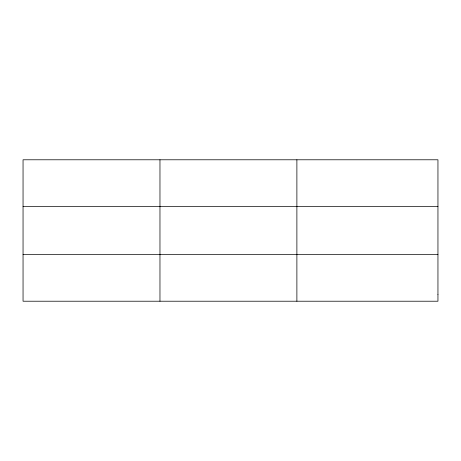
<?xml version="1.0" encoding="UTF-8"?>
<svg xmlns="http://www.w3.org/2000/svg" width="461" height="461" viewBox="0 0 461 461"><rect width="100%" height="100%" fill="white"/><g stroke="black" fill="none" stroke-linecap="round" stroke-linejoin="round"><path stroke-width="0.69" d="M159.967 159.783L159.967 301.217M296.884 159.783L296.884 301.217M23.05 206.453L437.95 206.453M23.05 254.547L437.95 254.547M437.95 294.55L437.95 301.217L23.05 301.217L23.05 159.783L437.95 159.783L437.95 294.55"/></g></svg>
